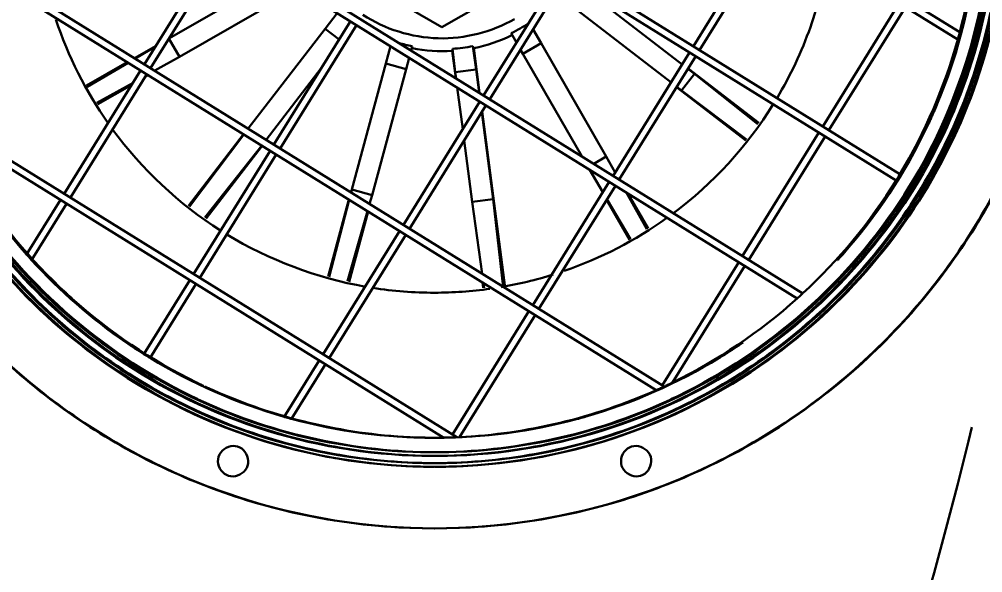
# Model space of a CAD drawing. Header units: millimetres. Extents: x 13935 to 21534, y -198 to 9202.
# Drawn here: x 15598.2 to 15731, y 3012.1 to 3088.4 of the extents above; entities that cross this region are included whole.
import ezdxf

# ---------------------------------------------------------------- set-up
doc = ezdxf.new("R2010")
doc.units = ezdxf.units.MM
doc.header["$LTSCALE"] = 326.7
doc.header["$PDMODE"] = 3
doc.header["$PDSIZE"] = 8
doc.linetypes.add('DASHED', pattern=[0.2, 0.1, -0.1])
doc.layers.get('0').update_dxf_attribs({"linetype": 'CONTINUOUS'})
doc.layers.get('Defpoints').update_dxf_attribs({"linetype": 'CONTINUOUS'})
doc.styles.get("Standard").update_dxf_attribs({"font": 'calibri.ttf'})
doc.dimstyles.new('DIMSTYLE_1', dxfattribs={"dimtxt": 40, "dimasz": 35, "dimexe": 0.08, "dimexo": 1, "dimgap": 1, "dimtad": 1, "dimdsep": 46, "dimtxsty": 'Standard', "dimblk": '_FILLED', "dimblk1": '_FILLED', "dimblk2": '_FILLED', "dimcen": 0.09, "dimazin": 2, "dimtp": 0.01, "dimtm": 0.01, "dimtfac": 1, "dimtofl": 0, "dimtmove": 0, "dimatfit": 3, "dimldrblk": '_FILLED', "dimfxl": 1, "dimtolj": 1, "dimarcsym": 0})
doc.dimstyles.new('DIMSTYLE_2', dxfattribs={"dimtxt": 40, "dimasz": 35, "dimexe": 0.08, "dimexo": 1, "dimgap": 1, "dimtad": 1, "dimdec": 0, "dimdsep": 46, "dimtxsty": 'Standard', "dimblk": '_FILLED', "dimblk1": '_FILLED', "dimblk2": '_FILLED', "dimcen": 0.09, "dimazin": 2, "dimtp": 0.01, "dimtm": 0.01, "dimtfac": 1, "dimtdec": 0, "dimtofl": 0, "dimtmove": 0, "dimatfit": 3, "dimldrblk": '_FILLED', "dimfxl": 1, "dimtolj": 1, "dimarcsym": 0})

# ---------------------------------------------------------------- blocks, each defined once
blk = doc.blocks.new('_FILLED')
at = {"color": 0, "linetype": 'ByBlock'}
blk.add_solid([(0, 0), (-1, 0.2143), (-1, -0.2143)], dxfattribs=at)
blk = doc.blocks.new('*D121')
at = {"color": 0, "linetype": 'Continuous', "lineweight": -2}
for p, q in [((15656.08, 3105.88), (15999.46, 3105.88)), ((15999.38, 2391.61), (15999.38, 3070.88)), ((15662.77, 2356.61), (15999.46, 2356.61))]:
    blk.add_line(p, q, dxfattribs=at)
at = {"layer": 'Defpoints', "color": 0}
for p in [(15655.08, 3105.88), (15999.38, 3105.88), (15661.77, 2356.61)]:
    blk.add_point(p, dxfattribs=at)
at = {"color": 0, "linetype": 'ByBlock', "lineweight": -2, "xscale": 35, "yscale": 35, "zscale": 35}
for p, rotation in [((15999.38, 3105.88), 90), ((15999.38, 2356.61), 270)]:
    blk.add_blockref('_FILLED', p, dxfattribs=dict(at, rotation=rotation))
at = {"color": 0, "lineweight": 30, "insert": (15945.05, 2724.02), "char_height": 40, "attachment_point": 2, "rotation": 90, "line_spacing_factor": 0.9}
blk.add_mtext('\\A1;D', dxfattribs=at)
blk = doc.blocks.new('*D2003')
at = {"color": 0, "linetype": 'Continuous', "lineweight": -2}
for p, q in [((14757.24, 2762.19), (14757.24, 3322.6)), ((14792.24, 3322.52), (15620.34, 3322.52)), ((15655.34, 3106.66), (15655.34, 3322.6))]:
    blk.add_line(p, q, dxfattribs=at)
at = {"layer": 'Defpoints', "color": 0}
for p in [(15655.34, 3322.52), (15655.34, 3105.66), (14757.24, 2761.19)]:
    blk.add_point(p, dxfattribs=at)
at = {"color": 0, "linetype": 'ByBlock', "lineweight": -2, "xscale": 35, "yscale": 35, "zscale": 35, "rotation": 180}
blk.add_blockref('_FILLED', (14757.24, 3322.52), dxfattribs=at)
at = {"color": 0, "linetype": 'ByBlock', "lineweight": -2, "xscale": 35, "yscale": 35, "zscale": 35}
blk.add_blockref('_FILLED', (15655.34, 3322.52), dxfattribs=at)
at = {"color": 0, "lineweight": 30, "insert": (15193.23, 3343.52), "char_height": 40, "attachment_point": 5}
blk.add_mtext('\\A1;\\A1;E', dxfattribs=at)

msp = doc.modelspace()

# ---------------------------------------------------------------- linework, layer by layer
at = {"color": 0, "linetype": 'Continuous', "lineweight": 30}
for p, q in [((15727.59572, 3085.5656), (15605.2139, 3161.45139)), ((15605.9952, 3162.14358), (15727.86839, 3086.57316)), ((15719.59999, 3066.99066), (15592.13027, 3146.03134)), ((15591.59762, 3145.18498), (15719.07867, 3066.13727)), ((15583.08057, 3125.75665), (15705.46239, 3049.87086)), ((15706.23087, 3050.57098), (15583.36606, 3126.75628)), ((15687.10495, 3037.72095), (15580.35865, 3103.91157)), ((15580.39626, 3102.7116), (15686.01337, 3037.22116)), ((15701.67582, 3101.63785), (15691.13614, 3084.64036)), ((15691.98602, 3084.11337), (15702.5257, 3101.11087)), ((15626.00045, 3099.14315), (15615.46077, 3082.14565)), ((15616.31064, 3081.61867), (15626.85032, 3098.61616)), ((15671.2794, 3095.77637), (15656.46355, 3087.2505)), ((15618.83342, 3085.68539), (15633.80751, 3094.30219)), ((15662.22213, 3077.85967), (15672.76181, 3094.85716)), ((15673.61168, 3094.33018), (15663.072, 3077.33268)), ((15635.88111, 3092.14956), (15620.27983, 3083.17184)), ((15656.46355, 3087.2505), (15647.67052, 3092.34385)), ((15677.02497, 3091.81047), (15689.58729, 3082.1425)), ((15719.52317, 3090.57117), (15708.98349, 3073.57368)), ((15709.83336, 3073.04669), (15720.37304, 3090.04419)), ((15642.03324, 3089.20163), (15640.35286, 3087.03578)), ((15688.05123, 3079.66527), (15675.25628, 3089.51227)), ((15643.8478, 3088.07647), (15633.30812, 3071.07897)), ((15634.15799, 3070.55199), (15644.69767, 3087.54949)), ((15629.76387, 3073.27667), (15640.35286, 3087.03578)), ((15640.35286, 3087.03578), (15642.28193, 3085.55117)), ((15666.01293, 3086.42757), (15666.7421, 3085.14908)), ((15670.14251, 3085.04051), (15669.03255, 3086.94534)), ((15617.05414, 3084.71531), (15614.07831, 3083.00288)), ((15616.97587, 3084.58908), (15614.18069, 3082.9394)), ((15620.27983, 3083.17184), (15618.83342, 3085.68539)), ((15649.3917, 3084.63884), (15648.73937, 3082.25384)), ((15652.21555, 3084.06448), (15652.37021, 3084.6513)), ((15660.75423, 3084.65085), (15660.87117, 3084.37239)), ((15661.19319, 3081.4197), (15660.75423, 3084.65085)), ((15667.62897, 3083.5941), (15670.14251, 3085.04051)), ((15670.14251, 3085.04051), (15679.12021, 3069.43921)), ((15616.87147, 3081.27091), (15620.27983, 3083.17184)), ((15657.89283, 3083.98461), (15657.90853, 3084.28035)), ((15657.89283, 3083.98461), (15658.38012, 3080.242)), ((15657.90853, 3084.28035), (15658.31746, 3081.04528)), ((15661.67495, 3078.19896), (15660.87117, 3084.37239)), ((15667.30584, 3084.16065), (15667.62897, 3083.5941)), ((15675.75906, 3069.46576), (15667.62897, 3083.5941)), ((15690.60916, 3083.79048), (15680.06948, 3066.79299)), ((15680.91935, 3066.266), (15691.45903, 3083.2635)), ((15613.0941, 3082.43652), (15607.47929, 3079.20549)), ((15613.20847, 3082.3656), (15607.57769, 3079.04238)), ((15644.05579, 3064.87385), (15648.73937, 3082.25384)), ((15648.73937, 3082.25384), (15651.53948, 3081.49926)), ((15651.53948, 3081.49926), (15651.949, 3083.05312)), ((15614.93378, 3081.29578), (15604.3941, 3064.29828)), ((15605.24398, 3063.7713), (15615.78366, 3080.76879)), ((15615.99264, 3080.63921), (15615.54279, 3080.38034)), ((15639.84455, 3081.62037), (15632.24109, 3071.74061)), ((15651.53948, 3081.49926), (15646.8559, 3064.11927)), ((15658.31746, 3081.04528), (15661.19319, 3081.4197)), ((15658.42573, 3080.21371), (15658.31746, 3081.04528)), ((15661.19319, 3081.4197), (15661.60704, 3078.24106)), ((15691.28964, 3080.83237), (15689.52095, 3078.53417)), ((15690.38382, 3081.52949), (15691.28964, 3080.83237)), ((15700.1567, 3074.08145), (15690.41454, 3081.57903)), ((15700.03137, 3073.91144), (15691.28964, 3080.83237)), ((15608.91149, 3076.83141), (15613.88584, 3079.60574)), ((15613.71338, 3079.32761), (15609.03107, 3076.63319)), ((15659.33785, 3073.20815), (15658.59239, 3078.93373)), ((15688.82366, 3079.0134), (15698.37405, 3071.66341)), ((15689.52095, 3078.53417), (15688.84776, 3079.05226)), ((15689.52095, 3078.53417), (15698.47272, 3071.79724)), ((15651.15546, 3060.0123), (15661.69514, 3077.00979)), ((15662.54502, 3076.48281), (15652.00534, 3059.48531)), ((15658.53142, 3030.72913), (15586.79885, 3075.20864)), ((15661.95901, 3075.53775), (15663.51716, 3063.57035)), ((15665.17465, 3051.31936), (15662.0106, 3075.62095)), ((15587.55341, 3073.56412), (15656.7229, 3030.67391)), ((15629.11359, 3072.50325), (15621.53597, 3062.65704)), ((15629.15408, 3072.47814), (15621.67717, 3062.55294)), ((15708.45651, 3072.7238), (15697.91682, 3055.72631)), ((15660.64143, 3063.19593), (15659.54204, 3071.63986)), ((15698.7667, 3055.19932), (15709.30638, 3072.19682)), ((15632.78113, 3070.2291), (15622.24145, 3053.2316)), ((15623.76086, 3061.01678), (15631.62719, 3070.94463)), ((15623.954, 3060.87439), (15631.67921, 3070.91237)), ((15623.09132, 3052.70462), (15633.63101, 3069.70211)), ((15677.39912, 3068.44881), (15679.12021, 3069.43921)), ((15680.34529, 3067.2378), (15679.12021, 3069.43921)), ((15676.81942, 3067.63162), (15678.65606, 3064.51355)), ((15679.54249, 3065.94311), (15669.00281, 3048.94562)), ((15644.05579, 3064.87385), (15643.95335, 3064.47814)), ((15646.8559, 3064.11927), (15644.05579, 3064.87385)), ((15669.85269, 3048.41863), (15680.39237, 3065.41613)), ((15684.70881, 3059.39677), (15681.86837, 3064.50089)), ((15603.86712, 3063.44841), (15599.20259, 3055.92586)), ((15643.64094, 3063.49522), (15640.78641, 3052.90253)), ((15643.69085, 3063.46426), (15640.94617, 3052.86299)), ((15646.50674, 3062.89485), (15646.8559, 3064.11927)), ((15663.51716, 3063.57035), (15660.64143, 3063.19593)), ((15660.64143, 3063.19593), (15662.03361, 3053.26704)), ((15664.91132, 3051.48264), (15663.51716, 3063.57035)), ((15679.17226, 3063.44844), (15682.32968, 3057.96152)), ((15679.22928, 3063.5404), (15682.46673, 3058.0442)), ((15682.1226, 3064.34325), (15684.90198, 3059.5133)), ((15599.89876, 3055.15098), (15604.71699, 3062.92142)), ((15643.46805, 3052.23894), (15646.22162, 3061.895)), ((15643.70257, 3052.18091), (15646.3062, 3061.84255)), ((15640.0888, 3042.16493), (15650.62848, 3059.16242)), ((15651.47835, 3058.63544), (15640.93867, 3041.63794)), ((15697.38984, 3054.87643), (15686.85016, 3037.87894)), ((15688.27531, 3038.27971), (15698.23971, 3054.34945)), ((15621.71447, 3052.38173), (15615.39202, 3042.18543)), ((15616.24189, 3041.65844), (15622.56434, 3051.85474)), ((15662.04647, 3052.08242), (15662.14588, 3051.31888)), ((15662.2143, 3051.97835), (15662.30343, 3051.34271)), ((15668.47583, 3048.09574), (15657.93615, 3031.09825)), ((15658.89399, 3030.74538), (15669.3257, 3047.56876)), ((15610.65644, 3040.5284), (15610.5179, 3040.62371)), ((15610.65644, 3040.5284), (15610.52664, 3040.63638)), ((15634.74358, 3033.54461), (15639.56181, 3041.31505)), ((15640.41169, 3040.78807), (15635.74716, 3033.26551)), ((15700.2696, 3040.5284), (15700.39941, 3040.63638)), ((15700.2696, 3040.5284), (15700.40814, 3040.62371)), ((15624.83994, 3037.25362), (15624.91267, 3037.22116)), ((15686.0861, 3037.25362), (15686.01337, 3037.22116)), ((15652.11236, 3030.74162), (15652.03206, 3030.74538)), ((15652.39463, 3030.72913), (15652.63679, 3030.71923)), ((15653.96766, 3030.67876), (15654.1367, 3030.67523)), ((15654.13595, 3030.67524), (15654.20315, 3030.67391)), ((15656.79009, 3030.67524), (15656.7229, 3030.67391)), ((15656.95839, 3030.67876), (15656.78935, 3030.67523)), ((15658.53142, 3030.72913), (15658.28926, 3030.71923)), ((15658.81369, 3030.74162), (15658.89399, 3030.74538))]:
    msp.add_line(p, q, dxfattribs=at)
for centre, radius, start, end in [((15655.01474, 3105.70217), 75.3248, 345.284232, 0.3143823), ((15655.56282, 3105.66124), 79, 181.2659064, 269.9642958), ((15655.36323, 3105.66124), 79, 270.0357042, 358.7340936), ((15655.2931, 3105.69759), 55.1473, 340.490521, 350.6131112), ((15655.71435, 3105.80008), 55.30573, 198.4226627, 214.9855226), ((15656.78275, 3105.34492), 21.04905, 296.0087193, 299.917564), ((15656.78543, 3105.33963), 21.04313, 299.9184401, 303.4022754), ((15655.29583, 3105.72757), 55.15474, 329.2014618, 340.4602219), ((15656.54823, 3105.8096), 21.86874, 281.4011447, 295.9351677), ((15655.02903, 3105.79524), 75.33535, 328.9981831, 344.4176727), ((15656.58249, 3105.81405), 21.86874, 258.9011167, 273.4351431), ((15663.58722, 3101.99984), 66.20337, 334.7676394, 335.2064171), ((15658.91448, 3104.11933), 71.33421, 335.2348442, 335.706651), ((15655.68847, 3105.6172), 76.88855, 334.5693597, 335.9115144), ((15655.65727, 3105.87057), 75.37642, 205.3770897, 221.4987649), ((15655.26878, 3105.87057), 75.37642, 318.5012351, 334.6229103), ((15655.84948, 3105.87782), 75.33784, 211.8371947, 227.2281722), ((15655.07657, 3105.87782), 75.33784, 312.7718278, 328.1628053), ((15655.29911, 3105.93013), 55.29835, 289.0366308, 305.6066737), ((15655.60745, 3105.94808), 75.391, 222.3596347, 235.5149533), ((15655.43164, 3105.68658), 55.02506, 279.6168975, 287.3040726), ((15655.44376, 3105.75425), 55.09221, 261.1472788, 270.00864), ((15655.43418, 3105.69812), 55.03608, 270.0186155, 277.9984838), ((15655.78955, 3105.9626), 75.36017, 228.0960316, 243.9127603), ((15655.13649, 3105.9626), 75.36017, 296.0872397, 311.9039684), ((15654.82911, 3105.02225), 74.18727, 235.6055974, 237.8871626), ((15656.09694, 3105.02225), 74.18727, 302.1128374, 304.3944026), ((15655.47774, 3105.97532), 75.33998, 238.6151501, 254.0255913), ((15655.4483, 3105.97532), 75.33998, 285.9744087, 301.3848499), ((15653.01848, 3100.2771), 69.03477, 244.2977157, 244.791368), ((15657.90756, 3100.2771), 69.03477, 295.208632, 295.7022843), ((15660.64456, 3116.69424), 87.13627, 245.371627, 245.7393817), ((15650.28148, 3116.69424), 87.13627, 294.2606183, 294.628373), ((15655.62023, 3105.7398), 77.08537, 244.0047724, 245.3792231), ((15655.30581, 3105.7398), 77.08537, 294.6207769, 295.9952276), ((15655.38371, 3105.992), 75.33084, 254.890135, 269.9852278), ((15655.54234, 3105.992), 75.33084, 270.0147722, 285.109865), ((15655.71214, 3109.07674), 78.41784, 267.752423, 268.2020733), ((15655.48386, 3102.23483), 71.57213, 268.212889, 268.7861421), ((15655.5848, 3105.65685), 74.99569, 268.9443576, 269.9823967), ((15655.34124, 3105.65685), 74.99569, 270.0176033, 271.0556424), ((15655.44219, 3102.23483), 71.57213, 271.2138579, 271.787111), ((15655.2139, 3109.07674), 78.41784, 271.7979267, 272.247577)]:
    msp.add_arc(centre, radius, start, end, dxfattribs=at)
at = {"color": 0, "linetype": 'Continuous', "lineweight": 30, "extrusion": (0, 0, -1)}
for centre, major_axis, ratio, start_param, end_param in [((15656.43239, 3105.31153), (-10.82564, 18.06949), 0.999111425, -2.40724289, -2.31827934), ((15656.5994, 3105.30035), (-14.24957, 15.51917), 0.999032125, -2.596944571, -2.46054368)]:
    msp.add_ellipse(centre, major_axis=major_axis, ratio=ratio, start_param=start_param, end_param=end_param, dxfattribs=at)
at = {"color": 0, "linetype": 'Continuous', "lineweight": 30}
for points, knots in [([(15655.36503, 3269.16093), (15668.3587, 3269.16555), (15694.45348, 3266.04565), (15731.29231, 3252.25111), (15763.84064, 3230.12308), (15790.22046, 3200.92069), (15808.93885, 3166.30427), (15818.92936, 3128.23586), (15819.63267, 3088.90523), (15813.86022, 3063.26643), (15809.51764, 3051.01956)], [0, 0, 0, 0, 0.124999895, 0.249999954, 0.374999914, 0.500000015, 0.625000119, 0.750000148, 0.874997028, 1, 1, 1, 1]), ([(15655.38988, 3193.16093), (15646.16765, 3193.15811), (15627.59128, 3190.18732), (15602.61328, 3177.28053), (15582.88637, 3157.21305), (15570.41856, 3131.99143), (15566.44523, 3104.13844), (15571.37318, 3076.43371), (15584.6804, 3051.6661), (15598.32422, 3038.71521), (15605.92781, 3033.4961)], [0, 0, 0, 0, 0.124999457, 0.249999353, 0.374999406, 0.499999389, 0.624999183, 0.749998782, 0.874997544, 1, 1, 1, 1]), ([(15655.53617, 3193.16093), (15664.7584, 3193.15811), (15683.33476, 3190.18732), (15708.31277, 3177.28053), (15728.03967, 3157.21305), (15740.50748, 3131.99143), (15744.48082, 3104.13844), (15739.55287, 3076.43371), (15726.24564, 3051.6661), (15712.60183, 3038.71521), (15704.99824, 3033.4961)], [0, 0, 0, 0, 0.124999457, 0.249999353, 0.374999406, 0.499999389, 0.624999183, 0.749998782, 0.874997544, 1, 1, 1, 1]), ([(15655.48502, 3018.16141), (15646.26437, 3018.16418), (15627.69122, 3021.13389), (15602.71653, 3034.0363), (15582.99033, 3054.09751), (15570.51985, 3079.31229), (15566.54031, 3107.15936), (15571.45904, 3134.86083), (15584.75494, 3159.62824), (15598.39099, 3172.58367), (15605.99319, 3177.80183)], [0, 0, 0, 0, 0.124999506, 0.249999584, 0.374999836, 0.50000002, 0.625000016, 0.749999833, 0.874998867, 1, 1, 1, 1]), ([(15655.44103, 3018.16141), (15664.66168, 3018.16418), (15683.23483, 3021.13389), (15708.20951, 3034.0363), (15727.93572, 3054.09751), (15740.4062, 3079.31229), (15744.38573, 3107.15936), (15739.46701, 3134.86083), (15726.1711, 3159.62824), (15712.53505, 3172.58367), (15704.93285, 3177.80183)], [0, 0, 0, 0, 0.124999506, 0.249999584, 0.374999836, 0.50000002, 0.625000016, 0.749999833, 0.874998867, 1, 1, 1, 1]), ([(15621.58674, 3174.86866), (15612.7742, 3170.57123), (15596.64672, 3158.43645), (15581.16949, 3132.59385), (15576.45901, 3102.84146), (15581.0431, 3083.18612), (15585.04477, 3074.23536)], [0, 0, 0, 0, 0.249999568, 0.499999603, 0.74999973, 1, 1, 1, 1]), ([(15689.3393, 3174.86866), (15698.15184, 3170.57123), (15714.27933, 3158.43645), (15729.75656, 3132.59385), (15734.46704, 3102.84146), (15729.88294, 3083.18612), (15725.88128, 3074.23536)], [0, 0, 0, 0, 0.249999568, 0.499999603, 0.74999973, 1, 1, 1, 1]), ([(15655.47233, 2942.16136), (15642.47866, 2942.15674), (15616.38388, 2945.27664), (15579.54505, 2959.07118), (15546.99672, 2981.19922), (15520.6169, 3010.4016), (15501.89851, 3045.01802), (15491.908, 3083.08643), (15491.20469, 3122.41706), (15496.97715, 3148.05586), (15501.31972, 3160.30273)], [0, 0, 0, 0, 0.124999895, 0.249999954, 0.374999914, 0.500000015, 0.625000119, 0.750000148, 0.874997028, 1, 1, 1, 1]), ([(15610.5179, 3040.62371), (15599.90455, 3047.9422), (15582.04007, 3068.18137), (15576.09819, 3094.5153), (15576.38305, 3107.40414)], [0, 0, 0, 0, 0.500000156, 1, 1, 1, 1]), ([(15610.96848, 3040.90477), (15600.37374, 3048.1639), (15582.52619, 3068.29004), (15576.57985, 3094.52408), (15576.85845, 3107.364)], [0, 0, 0, 0, 0.500001729, 1, 1, 1, 1]), ([(15577.85821, 3107.34231), (15577.58325, 3094.66989), (15583.44989, 3068.7784), (15601.05934, 3048.91119), (15611.51362, 3041.74348)], [0, 0, 0, 0, 0.499998347, 1, 1, 1, 1]), ([(15733.06783, 3107.34231), (15733.3428, 3094.66989), (15727.47616, 3068.7784), (15709.86671, 3048.91119), (15699.41243, 3041.74348)], [0, 0, 0, 0, 0.499998347, 1, 1, 1, 1]), ([(15699.95756, 3040.90477), (15710.55231, 3048.1639), (15728.39986, 3068.29004), (15734.34619, 3094.52408), (15734.0676, 3107.364)], [0, 0, 0, 0, 0.500001729, 1, 1, 1, 1]), ([(15700.40814, 3040.62371), (15711.0215, 3047.9422), (15728.88597, 3068.18137), (15734.82786, 3094.5153), (15734.543, 3107.40414)], [0, 0, 0, 0, 0.500000156, 1, 1, 1, 1]), ([(15577.10474, 3103.95825), (15577.32316, 3093.89152), (15581.7343, 3073.62981), (15599.29609, 3048.14848), (15625.14883, 3031.13835), (15645.50066, 3027.1632), (15655.56979, 3027.16139)], [0, 0, 0, 0, 0.249999026, 0.50000006, 0.750000108, 1, 1, 1, 1]), ([(15655.56998, 3028.16139), (15645.62912, 3028.16318), (15625.53656, 3032.08769), (15600.01315, 3048.88114), (15582.67508, 3074.03786), (15578.32014, 3094.04146), (15578.1045, 3103.97994)], [0, 0, 0, 0, 0.249999922, 0.499999995, 0.750001056, 1, 1, 1, 1]), ([(15621.834, 3036.45311), (15609.35364, 3042.53893), (15587.32904, 3061.98407), (15578.90228, 3090.12896), (15578.60426, 3104.01088)], [0, 0, 0, 0, 0.499999949, 1, 1, 1, 1]), ([(15655.35606, 3028.16139), (15665.29692, 3028.16318), (15685.38949, 3032.08769), (15710.9129, 3048.88114), (15728.25096, 3074.03786), (15732.6059, 3094.04146), (15732.82155, 3103.97994)], [0, 0, 0, 0, 0.249999922, 0.499999995, 0.750001056, 1, 1, 1, 1]), ([(15733.82131, 3103.95825), (15733.60288, 3093.89152), (15729.19175, 3073.62981), (15711.62996, 3048.14848), (15685.77721, 3031.13835), (15665.42539, 3027.1632), (15655.35626, 3027.16139)], [0, 0, 0, 0, 0.249999026, 0.50000006, 0.750000108, 1, 1, 1, 1]), ([(15689.09204, 3036.45311), (15701.5724, 3042.53893), (15723.597, 3061.98407), (15732.02377, 3090.12896), (15732.32179, 3104.01088)], [0, 0, 0, 0, 0.499999949, 1, 1, 1, 1]), ([(15666.47142, 3088.39096), (15663.33397, 3086.58552), (15655.91279, 3084.67749), (15648.60828, 3086.99356), (15645.57587, 3088.97057)], [0, 0, 0, 0, 0.499992329, 1, 1, 1, 1]), ([(15727.59572, 3085.5656), (15727.54053, 3085.56558), (15727.72978, 3085.83885), (15727.6927, 3086.06878), (15727.85439, 3086.29919), (15727.81307, 3086.57315), (15727.86839, 3086.57316)], [0, 0, 0, 0, 0.158607638, 0.499696062, 0.841000163, 1, 1, 1, 1]), ([(15724.12719, 3075.20864), (15724.18332, 3075.20863), (15723.96752, 3074.96419), (15723.97465, 3074.86601), (15723.93212, 3074.77182)], [0, 0, 0, 0, 0.351944554, 1, 1, 1, 1]), ([(15724.27132, 3075.53908), (15724.30701, 3075.53907), (15724.15204, 3075.35965), (15724.16195, 3075.28927), (15724.12835, 3075.21356)], [0, 0, 0, 0, 0.30110047, 1, 1, 1, 1]), ([(15723.47389, 3073.77799), (15723.44999, 3073.72723), (15723.40045, 3073.68118), (15723.39541, 3073.56411), (15723.37264, 3073.56412)], [0, 0, 0, 0, 0.711236507, 1, 1, 1, 1]), ([(15585.79908, 3072.59986), (15588.68876, 3066.52253), (15596.10088, 3055.07803), (15606.24195, 3045.96433), (15611.79059, 3042.15574)], [0, 0, 0, 0, 0.499976627, 1, 1, 1, 1]), ([(15725.12697, 3072.59986), (15722.23728, 3066.52253), (15714.82517, 3055.07803), (15704.68409, 3045.96433), (15699.13546, 3042.15574)], [0, 0, 0, 0, 0.499976627, 1, 1, 1, 1]), ([(15719.59999, 3066.99066), (15719.55498, 3066.99065), (15719.52482, 3066.77702), (15719.3147, 3066.58719), (15719.29219, 3066.38611), (15719.02104, 3066.13726), (15719.07867, 3066.13727)], [0, 0, 0, 0, 0.135025639, 0.463176995, 0.827095073, 1, 1, 1, 1]), ([(15599.20259, 3055.92586), (15599.14758, 3055.92584), (15599.44883, 3055.71386), (15599.50835, 3055.5371), (15599.76695, 3055.3598), (15599.84359, 3055.15097), (15599.89876, 3055.15098)], [0, 0, 0, 0, 0.158423795, 0.499735224, 0.841118704, 1, 1, 1, 1]), ([(15711.72346, 3055.92586), (15711.77846, 3055.92584), (15711.47722, 3055.71386), (15711.41769, 3055.5371), (15711.15909, 3055.3598), (15711.08246, 3055.15097), (15711.02729, 3055.15098)], [0, 0, 0, 0, 0.158423795, 0.499735224, 0.841118704, 1, 1, 1, 1]), ([(15604.69517, 3050.57098), (15604.75017, 3050.57097), (15604.84409, 3050.37998), (15605.11915, 3050.21963), (15605.19531, 3050.06003), (15605.51846, 3049.87084), (15605.46366, 3049.87086)], [0, 0, 0, 0, 0.158723601, 0.500364342, 0.841853463, 1, 1, 1, 1]), ([(15809.51764, 3051.01956), (15803.94022, 3035.29022), (15787.81938, 3005.35404), (15751.26843, 2970.02418), (15705.762, 2947.36693), (15672.16123, 2942.16729), (15655.47233, 2942.16136)], [0, 0, 0, 0, 0.250000071, 0.500000033, 0.750000064, 1, 1, 1, 1]), ([(15706.23087, 3050.57098), (15706.17587, 3050.57097), (15706.08195, 3050.37998), (15705.80689, 3050.21963), (15705.73074, 3050.06003), (15705.40759, 3049.87084), (15705.46239, 3049.87086)], [0, 0, 0, 0, 0.158723601, 0.500364342, 0.841853463, 1, 1, 1, 1]), ([(15611.79059, 3042.15574), (15618.13082, 3037.8038), (15632.21125, 3030.98754), (15647.6785, 3028.65811), (15655.36805, 3028.66131)], [0, 0, 0, 0, 0.500018654, 1, 1, 1, 1]), ([(15615.39202, 3042.18543), (15615.3472, 3042.18541), (15615.65703, 3042.05199), (15615.7517, 3041.93547), (15616.05364, 3041.81099), (15616.18406, 3041.65843), (15616.24189, 3041.65844)], [0, 0, 0, 0, 0.134456208, 0.462365692, 0.826492049, 1, 1, 1, 1]), ([(15699.13546, 3042.15574), (15692.79522, 3037.8038), (15678.7148, 3030.98754), (15663.24754, 3028.65811), (15655.55799, 3028.66131)], [0, 0, 0, 0, 0.500018654, 1, 1, 1, 1]), ([(15695.53403, 3042.18543), (15695.57885, 3042.18541), (15695.26902, 3042.05199), (15695.17434, 3041.93547), (15694.87241, 3041.81099), (15694.74199, 3041.65843), (15694.68415, 3041.65844)], [0, 0, 0, 0, 0.134456208, 0.462365692, 0.826492049, 1, 1, 1, 1]), ([(15655.35626, 3027.16139), (15647.52357, 3027.15998), (15631.76747, 3029.52789), (15617.42999, 3036.47759), (15610.96848, 3040.90477)], [0, 0, 0, 0, 0.499999981, 1, 1, 1, 1]), ([(15611.51362, 3041.74348), (15617.89475, 3037.36841), (15632.05557, 3030.5002), (15647.61914, 3028.15999), (15655.35606, 3028.16139)], [0, 0, 0, 0, 0.500000025, 1, 1, 1, 1]), ([(15655.56979, 3027.16139), (15663.40247, 3027.15998), (15679.15858, 3029.52789), (15693.49606, 3036.47759), (15699.95756, 3040.90477)], [0, 0, 0, 0, 0.499999981, 1, 1, 1, 1]), ([(15699.41243, 3041.74348), (15693.03129, 3037.36841), (15678.87048, 3030.5002), (15663.30691, 3028.15999), (15655.56998, 3028.16139)], [0, 0, 0, 0, 0.500000025, 1, 1, 1, 1]), ([(15655.41246, 3026.66125), (15647.51417, 3026.65601), (15631.62441, 3029.04329), (15617.16867, 3036.0584), (15610.65644, 3040.5284)], [0, 0, 0, 0, 0.499986081, 1, 1, 1, 1]), ([(15655.51359, 3026.66125), (15663.41188, 3026.65601), (15679.30164, 3029.04329), (15693.75738, 3036.0584), (15700.2696, 3040.5284)], [0, 0, 0, 0, 0.499986081, 1, 1, 1, 1]), ([(15623.07845, 3038.07266), (15623.02751, 3038.09718), (15622.88204, 3038.15374), (15622.7526, 3038.27969), (15622.65073, 3038.27971)], [0, 0, 0, 0, 0.356910583, 1, 1, 1, 1]), ([(15687.8476, 3038.07266), (15687.89854, 3038.09718), (15688.044, 3038.15374), (15688.17345, 3038.27969), (15688.27531, 3038.27971)], [0, 0, 0, 0, 0.356910583, 1, 1, 1, 1]), ([(15623.82109, 3037.72095), (15623.88226, 3037.72093), (15624.04082, 3037.58935), (15624.21718, 3037.53748), (15624.33218, 3037.48477)], [0, 0, 0, 0, 0.325927821, 1, 1, 1, 1]), ([(15687.10495, 3037.72095), (15687.04378, 3037.72093), (15686.88522, 3037.58935), (15686.70887, 3037.53748), (15686.59387, 3037.48477)], [0, 0, 0, 0, 0.325927821, 1, 1, 1, 1]), ([(15605.92781, 3033.4961), (15613.13166, 3028.55137), (15629.12964, 3020.80535), (15646.70387, 3018.15879), (15655.44103, 3018.16141)], [0, 0, 0, 0, 0.500012872, 1, 1, 1, 1]), ([(15634.74358, 3033.54461), (15634.57026, 3033.54457), (15635.4179, 3033.40122), (15635.57326, 3033.26547), (15635.74716, 3033.26551)], [0, 0, 0, 0, 0.499167252, 1, 1, 1, 1]), ([(15704.99824, 3033.4961), (15697.79439, 3028.55137), (15681.79641, 3020.80535), (15664.22217, 3018.15879), (15655.48502, 3018.16141)], [0, 0, 0, 0, 0.500012872, 1, 1, 1, 1]), ([(15676.18247, 3033.54461), (15676.35579, 3033.54457), (15675.50815, 3033.40122), (15675.35279, 3033.26547), (15675.17889, 3033.26551)], [0, 0, 0, 0, 0.499167252, 1, 1, 1, 1]), ([(15626.48927, 3025.70141), (15625.80433, 3026.17068), (15625.01744, 3028.25639), (15626.84453, 3029.53222), (15627.67474, 3029.53319)], [0, 0, 0, 0, 0.500023188, 1, 1, 1, 1]), ([(15628.86459, 3029.1652), (15629.54949, 3028.69596), (15630.33668, 3026.61047), (15628.50951, 3025.33471), (15627.67933, 3025.33375)], [0, 0, 0, 0, 0.500012818, 1, 1, 1, 1]), ([(15682.06145, 3029.1652), (15681.37655, 3028.69596), (15680.58936, 3026.61047), (15682.41654, 3025.33471), (15683.24672, 3025.33375)], [0, 0, 0, 0, 0.500012818, 1, 1, 1, 1]), ([(15684.43677, 3025.70141), (15685.12172, 3026.17068), (15685.90861, 3028.25639), (15684.08151, 3029.53222), (15683.25131, 3029.53319)], [0, 0, 0, 0, 0.500023188, 1, 1, 1, 1])]:
    msp.add_open_spline(points, degree=3, knots=knots, dxfattribs=at)
for points in [[(15724.27132, 3075.53908), (15728.00455, 3084.05172), (15730.16267, 3093.42582), (15730.52814, 3102.7139)], [(15688.39256, 3061.62859), (15693.82541, 3065.69489), (15698.57067, 3070.86888), (15702.15216, 3076.63286)], [(15611.05571, 3073.17759), (15615.07416, 3067.68693), (15620.21479, 3062.87643), (15625.95876, 3059.22924)], [(15626.80935, 3058.69998), (15632.62537, 3055.15424), (15639.22099, 3052.6678), (15645.93001, 3051.48994)], [(15624.91047, 3037.22138), (15633.39222, 3033.41995), (15642.74782, 3031.18584), (15652.03206, 3030.74538)], [(15686.01558, 3037.22138), (15677.53383, 3033.41995), (15668.17822, 3031.18584), (15658.89399, 3030.74538)], [(15655.55799, 3028.66131), (15644.62197, 3028.66587), (15633.44744, 3031.10656), (15623.50566, 3035.66264)], [(15655.36805, 3028.66131), (15666.30408, 3028.66587), (15677.47861, 3031.10656), (15687.42039, 3035.66264)], [(15627.67474, 3029.53319), (15628.08989, 3029.53368), (15628.52211, 3029.39984), (15628.86459, 3029.1652)], [(15683.25131, 3029.53319), (15682.83616, 3029.53368), (15682.40394, 3029.39984), (15682.06145, 3029.1652)], [(15627.67933, 3025.33375), (15627.26414, 3025.33326), (15626.83178, 3025.46675), (15626.48927, 3025.70141)], [(15683.24672, 3025.33375), (15683.6619, 3025.33326), (15684.09426, 3025.46675), (15684.43677, 3025.70141)]]:
    msp.add_open_spline(points, degree=3, dxfattribs=at)
at = {"color": 0, "linetype": 'DASHED', "lineweight": 30}
msp.add_open_spline([(15330.15104, 1910.7819), (15342.79479, 1968.91718), (15320.99332, 2139.96538), (15403.70649, 2386.80606), (15537.73478, 2647.21535), (15678.64948, 2868.77902), (15732.0428, 3024.11886), (15740.65333, 3092.63458)], degree=3, knots=[0, 0, 0, 0, 0.148212581, 0.384915731, 0.607243232, 0.843187097, 1, 1, 1, 1], dxfattribs=at)

# ---------------------------------------------------------------- dimensions: what is measured, and where the dimension line sits
at = {"color": 0, "linetype": 'Continuous', "lineweight": 30}
dim = msp.add_linear_dim(base=(15655.33815, 3322.52348), p1=(14757.23775, 2761.18516), p2=(15655.33815, 3105.66112), text='\\A1;E', dimstyle='DIMSTYLE_1', override={"dimtxsty": 'Standard', "dimldrblk": '_FILLED'}, dxfattribs=at)
dim.commit()
dim.dimension.update_dxf_attribs({"geometry": '*D2003', "text_midpoint": (15193.2286, 3322.52348), "dimtype": 160})
dim = msp.add_linear_dim(base=(15999.38254, 3105.88284), p1=(15661.77236, 2356.61362), p2=(15655.0764, 3105.88284), angle=90, text='D', dimstyle='DIMSTYLE_2', dxfattribs=at)
dim.commit()
dim.dimension.update_dxf_attribs({"geometry": '*D121', "text_midpoint": (15999.38254, 2724.0203), "dimtype": 160})

doc.saveas('drawing.dxf')
